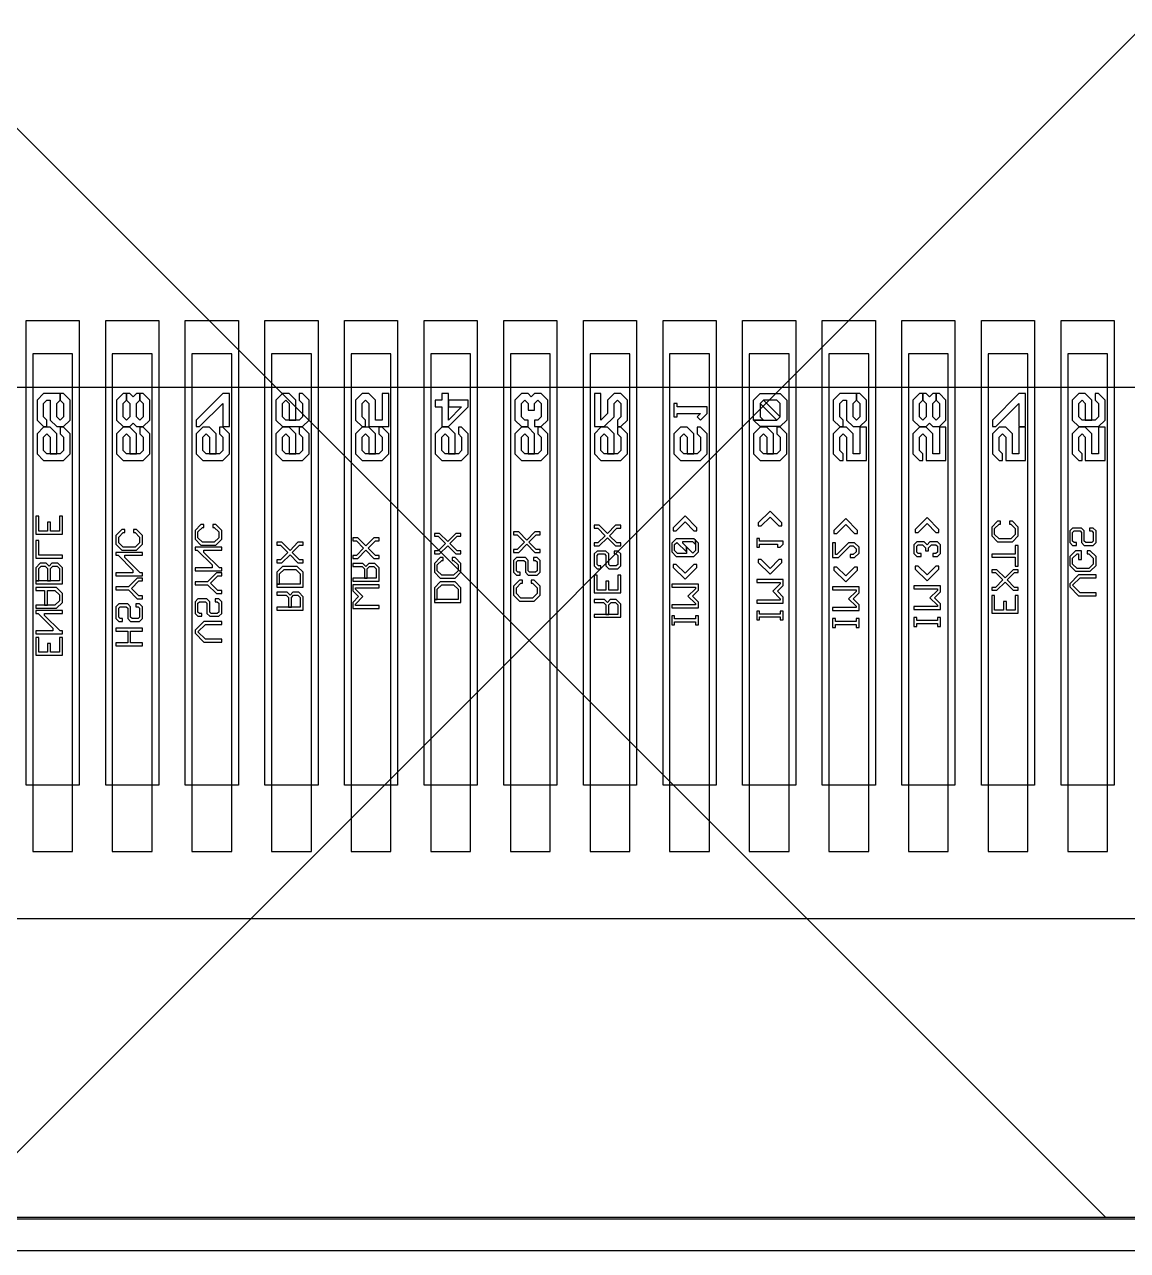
# Model space of a CAD drawing. Header units: millimetres. Extents: x 1040 to 3675, y 249 to 975.
# Drawn here: x 3307.094 to 3308.756, y 855.155 to 857.002 of the extents above; entities that cross this region are included whole.
import ezdxf

# ---------------------------------------------------------------- set-up
doc = ezdxf.new("R2010")
doc.units = ezdxf.units.MM
for name, color, linetype in [('BL', 6, 'Continuous'), ('FPC', 33, 'Continuous'), ('LCD', 5, 'Continuous')]:
    doc.layers.add(name, color=color, linetype=linetype)

# ---------------------------------------------------------------- blocks, each defined once
blk = doc.blocks.new('de')
at = {"layer": 'LCD', "color": 1}
blk.add_lwpolyline([(53.0447, 128.0883), (38.7164, 128.0883, 0.197623), (29.1945, 118.2785), (29.1945, 104.9381, 0.164832), (36.687, 96.1683), (55.0742, 96.1683, 0.164367), (62.5545, 104.908), (62.5545, 118.3087, 0.197153)], format="xyb", close=True, dxfattribs=at)
at = {"layer": 'LCD'}
for points in [[(45.8854, 96.3693), (45.8854, 97.0693), (45.9654, 97.0693), (45.9654, 96.3693), (45.8854, 96.3693)], [(46.0054, 96.3693), (46.0054, 97.0693), (46.0854, 97.0693), (46.0854, 96.3693), (46.0054, 96.3693)], [(46.1254, 96.3693), (46.1254, 97.0693), (46.2054, 97.0693), (46.2054, 96.3693), (46.1254, 96.3693)], [(46.2454, 96.3693), (46.2454, 97.0693), (46.3254, 97.0693), (46.3254, 96.3693), (46.2454, 96.3693)], [(46.3654, 96.3693), (46.3654, 97.0693), (46.4454, 97.0693), (46.4454, 96.3693), (46.3654, 96.3693)], [(46.4854, 96.3693), (46.4854, 97.0693), (46.5654, 97.0693), (46.5654, 96.3693), (46.4854, 96.3693)], [(46.6054, 96.3693), (46.6054, 97.0693), (46.6854, 97.0693), (46.6854, 96.3693), (46.6054, 96.3693)], [(46.7254, 96.3693), (46.7254, 97.0693), (46.8054, 97.0693), (46.8054, 96.3693), (46.7254, 96.3693)], [(46.8454, 96.3693), (46.8454, 97.0693), (46.9254, 97.0693), (46.9254, 96.3693), (46.8454, 96.3693)], [(46.9654, 96.3693), (46.9654, 97.0693), (47.0454, 97.0693), (47.0454, 96.3693), (46.9654, 96.3693)], [(47.0854, 96.3693), (47.0854, 97.0693), (47.1654, 97.0693), (47.1654, 96.3693), (47.0854, 96.3693)], [(47.2054, 96.3693), (47.2054, 97.0693), (47.2854, 97.0693), (47.2854, 96.3693), (47.2054, 96.3693)], [(47.3254, 96.3693), (47.3254, 97.0693), (47.4054, 97.0693), (47.4054, 96.3693), (47.3254, 96.3693)], [(47.4454, 96.3693), (47.4454, 97.0693), (47.5254, 97.0693), (47.5254, 96.3693), (47.4454, 96.3693)], [(45.9119, 96.9096), (45.9169, 96.9096), (45.9169, 96.9196), (45.9119, 96.9246), (45.9119, 96.9446), (45.9169, 96.9496), (45.9219, 96.9496), (45.9219, 96.9196), (45.9319, 96.9096), (45.9419, 96.9096), (45.9519, 96.9196), (45.9519, 96.9496), (45.9419, 96.9596), (45.9369, 96.9596), (45.9369, 96.9496), (45.9419, 96.9446), (45.9419, 96.9246), (45.9369, 96.9196), (45.9319, 96.9246), (45.9319, 96.9446), (45.9369, 96.9496), (45.9369, 96.9596), (45.9119, 96.9596), (45.9019, 96.9496), (45.9019, 96.9196), (45.9119, 96.9096)], [(46.0319, 96.9096), (46.0419, 96.9096), (46.0469, 96.9146), (46.0519, 96.9096), (46.0619, 96.9096), (46.0719, 96.9196), (46.0719, 96.9496), (46.0619, 96.9596), (46.0569, 96.9596), (46.0569, 96.9496), (46.0619, 96.9446), (46.0619, 96.9246), (46.0569, 96.9196), (46.0519, 96.9246), (46.0519, 96.9446), (46.0569, 96.9496), (46.0569, 96.9596), (46.0519, 96.9596), (46.0469, 96.9546), (46.0419, 96.9596), (46.0369, 96.9596), (46.0369, 96.9496), (46.0419, 96.9446), (46.0419, 96.9246), (46.0369, 96.9196), (46.0319, 96.9246), (46.0319, 96.9446), (46.0369, 96.9496), (46.0369, 96.9596), (46.0319, 96.9596), (46.0219, 96.9496), (46.0219, 96.9196), (46.0319, 96.9096)], [(46.1419, 96.9096), (46.1469, 96.9096), (46.1819, 96.9446), (46.1819, 96.9096), (46.1919, 96.9096), (46.1919, 96.9596), (46.1819, 96.9596), (46.1419, 96.9196), (46.1419, 96.9096)], [(46.2719, 96.9096), (46.3019, 96.9096), (46.3119, 96.9196), (46.3119, 96.9496), (46.3019, 96.9596), (46.2969, 96.9596), (46.2969, 96.9496), (46.3019, 96.9446), (46.3019, 96.9246), (46.2969, 96.9196), (46.2769, 96.9196), (46.2719, 96.9246), (46.2719, 96.9446), (46.2769, 96.9496), (46.2819, 96.9446), (46.2819, 96.9196), (46.2919, 96.9196), (46.2919, 96.9496), (46.2819, 96.9596), (46.2719, 96.9596), (46.2619, 96.9496), (46.2619, 96.9196), (46.2719, 96.9096)], [(46.3919, 96.9096), (46.3969, 96.9096), (46.3969, 96.9196), (46.3919, 96.9246), (46.3919, 96.9446), (46.3969, 96.9496), (46.4019, 96.9446), (46.4019, 96.9096), (46.4319, 96.9096), (46.4319, 96.9596), (46.4219, 96.9596), (46.4219, 96.9196), (46.4119, 96.9196), (46.4119, 96.9496), (46.4019, 96.9596), (46.3919, 96.9596), (46.3819, 96.9496), (46.3819, 96.9196), (46.3919, 96.9096)], [(46.5119, 96.9096), (46.5219, 96.9096), (46.5519, 96.9396), (46.5519, 96.9496), (46.5219, 96.9496), (46.5219, 96.9396), (46.5419, 96.9396), (46.5219, 96.9196), (46.5219, 96.9596), (46.5119, 96.9596), (46.5119, 96.9496), (46.5019, 96.9496), (46.5019, 96.9396), (46.5119, 96.9396), (46.5119, 96.9096)], [(46.6319, 96.9096), (46.6419, 96.9096), (46.6419, 96.9196), (46.6369, 96.9196), (46.6319, 96.9246), (46.6319, 96.9446), (46.6369, 96.9496), (46.6419, 96.9446), (46.6419, 96.9346), (46.6519, 96.9346), (46.6519, 96.9446), (46.6569, 96.9496), (46.6619, 96.9446), (46.6619, 96.9246), (46.6569, 96.9196), (46.6519, 96.9196), (46.6519, 96.9096), (46.6619, 96.9096), (46.6719, 96.9196), (46.6719, 96.9496), (46.6619, 96.9596), (46.6519, 96.9596), (46.6469, 96.9546), (46.6419, 96.9596), (46.6319, 96.9596), (46.6219, 96.9496), (46.6219, 96.9196), (46.6319, 96.9096)], [(46.7419, 96.9096), (46.7569, 96.9096), (46.7719, 96.9246), (46.7719, 96.9446), (46.7769, 96.9496), (46.7819, 96.9446), (46.7819, 96.9246), (46.7769, 96.9196), (46.7769, 96.9096), (46.7819, 96.9096), (46.7919, 96.9196), (46.7919, 96.9496), (46.7819, 96.9596), (46.7719, 96.9596), (46.7619, 96.9496), (46.7619, 96.9296), (46.7519, 96.9196), (46.7519, 96.9596), (46.7419, 96.9596), (46.7419, 96.9096)], [(46.9019, 96.9196), (46.9119, 96.9296), (46.9119, 96.9396), (46.8669, 96.9396), (46.8669, 96.9446), (46.8619, 96.9446), (46.8619, 96.9246), (46.8669, 96.9246), (46.8669, 96.9296), (46.9019, 96.9296), (46.8969, 96.9246), (46.9019, 96.9196)], [(46.9819, 96.9196), (46.9819, 96.9496), (46.9919, 96.9596), (47.0219, 96.9596), (47.0319, 96.9496), (47.0319, 96.9196), (47.0219, 96.9096), (46.9919, 96.9096), (46.9819, 96.9196), (47.0169, 96.9196), (47.0219, 96.9246), (47.0219, 96.9446), (47.0169, 96.9496), (46.9969, 96.9496), (46.9919, 96.9446), (46.9919, 96.9246), (46.9969, 96.9196), (46.9819, 96.9196)], [(47.0169, 96.9196), (47.0219, 96.9246), (46.9969, 96.9496), (46.9919, 96.9446), (47.0169, 96.9196)], [(47.1119, 96.9096), (47.1169, 96.9096), (47.1169, 96.9196), (47.1119, 96.9246), (47.1119, 96.9446), (47.1169, 96.9496), (47.1219, 96.9496), (47.1219, 96.9196), (47.1319, 96.9096), (47.1419, 96.9096), (47.1519, 96.9196), (47.1519, 96.9496), (47.1419, 96.9596), (47.1369, 96.9596), (47.1369, 96.9496), (47.1419, 96.9446), (47.1419, 96.9246), (47.1369, 96.9196), (47.1319, 96.9246), (47.1319, 96.9446), (47.1369, 96.9496), (47.1369, 96.9596), (47.1119, 96.9596), (47.1019, 96.9496), (47.1019, 96.9196), (47.1119, 96.9096)], [(47.2319, 96.9096), (47.2419, 96.9096), (47.2469, 96.9146), (47.2519, 96.9096), (47.2619, 96.9096), (47.2719, 96.9196), (47.2719, 96.9496), (47.2619, 96.9596), (47.2569, 96.9596), (47.2569, 96.9496), (47.2619, 96.9446), (47.2619, 96.9246), (47.2569, 96.9196), (47.2519, 96.9246), (47.2519, 96.9446), (47.2569, 96.9496), (47.2569, 96.9596), (47.2519, 96.9596), (47.2469, 96.9546), (47.2419, 96.9596), (47.2369, 96.9596), (47.2369, 96.9496), (47.2419, 96.9446), (47.2419, 96.9246), (47.2369, 96.9196), (47.2319, 96.9246), (47.2319, 96.9446), (47.2369, 96.9496), (47.2369, 96.9596), (47.2319, 96.9596), (47.2219, 96.9496), (47.2219, 96.9196), (47.2319, 96.9096)], [(47.3419, 96.9096), (47.3469, 96.9096), (47.3819, 96.9446), (47.3819, 96.9096), (47.3919, 96.9096), (47.3919, 96.9596), (47.3819, 96.9596), (47.3419, 96.9196), (47.3419, 96.9096)], [(47.4719, 96.9096), (47.5019, 96.9096), (47.5119, 96.9196), (47.5119, 96.9496), (47.5019, 96.9596), (47.4969, 96.9596), (47.4969, 96.9496), (47.5019, 96.9446), (47.5019, 96.9246), (47.4969, 96.9196), (47.4769, 96.9196), (47.4719, 96.9246), (47.4719, 96.9446), (47.4769, 96.9496), (47.4819, 96.9446), (47.4819, 96.9196), (47.4919, 96.9196), (47.4919, 96.9496), (47.4819, 96.9596), (47.4719, 96.9596), (47.4619, 96.9496), (47.4619, 96.9196), (47.4719, 96.9096)], [(45.9119, 96.8586), (45.9419, 96.8586), (45.9519, 96.8686), (45.9519, 96.8986), (45.9419, 96.9086), (45.9369, 96.9086), (45.9369, 96.8986), (45.9419, 96.8936), (45.9419, 96.8736), (45.9369, 96.8686), (45.9169, 96.8686), (45.9119, 96.8736), (45.9119, 96.8936), (45.9169, 96.8986), (45.9219, 96.8936), (45.9219, 96.8686), (45.9319, 96.8686), (45.9319, 96.8986), (45.9219, 96.9086), (45.9119, 96.9086), (45.9019, 96.8986), (45.9019, 96.8686), (45.9119, 96.8586)], [(46.0319, 96.8586), (46.0619, 96.8586), (46.0719, 96.8686), (46.0719, 96.8986), (46.0619, 96.9086), (46.0569, 96.9086), (46.0569, 96.8986), (46.0619, 96.8936), (46.0619, 96.8736), (46.0569, 96.8686), (46.0369, 96.8686), (46.0319, 96.8736), (46.0319, 96.8936), (46.0369, 96.8986), (46.0419, 96.8936), (46.0419, 96.8686), (46.0519, 96.8686), (46.0519, 96.8986), (46.0419, 96.9086), (46.0319, 96.9086), (46.0219, 96.8986), (46.0219, 96.8686), (46.0319, 96.8586)], [(46.1519, 96.8586), (46.1819, 96.8586), (46.1919, 96.8686), (46.1919, 96.8986), (46.1819, 96.9086), (46.1769, 96.9086), (46.1769, 96.8986), (46.1819, 96.8936), (46.1819, 96.8736), (46.1769, 96.8686), (46.1569, 96.8686), (46.1519, 96.8736), (46.1519, 96.8936), (46.1569, 96.8986), (46.1619, 96.8936), (46.1619, 96.8686), (46.1719, 96.8686), (46.1719, 96.8986), (46.1619, 96.9086), (46.1519, 96.9086), (46.1419, 96.8986), (46.1419, 96.8686), (46.1519, 96.8586)], [(46.2719, 96.8586), (46.3019, 96.8586), (46.3119, 96.8686), (46.3119, 96.8986), (46.3019, 96.9086), (46.2969, 96.9086), (46.2969, 96.8986), (46.3019, 96.8936), (46.3019, 96.8736), (46.2969, 96.8686), (46.2769, 96.8686), (46.2719, 96.8736), (46.2719, 96.8936), (46.2769, 96.8986), (46.2819, 96.8936), (46.2819, 96.8686), (46.2919, 96.8686), (46.2919, 96.8986), (46.2819, 96.9086), (46.2719, 96.9086), (46.2619, 96.8986), (46.2619, 96.8686), (46.2719, 96.8586)], [(46.3919, 96.8586), (46.4219, 96.8586), (46.4319, 96.8686), (46.4319, 96.8986), (46.4219, 96.9086), (46.4169, 96.9086), (46.4169, 96.8986), (46.4219, 96.8936), (46.4219, 96.8736), (46.4169, 96.8686), (46.3969, 96.8686), (46.3919, 96.8736), (46.3919, 96.8936), (46.3969, 96.8986), (46.4019, 96.8936), (46.4019, 96.8686), (46.4119, 96.8686), (46.4119, 96.8986), (46.4019, 96.9086), (46.3919, 96.9086), (46.3819, 96.8986), (46.3819, 96.8686), (46.3919, 96.8586)], [(46.5119, 96.8586), (46.5419, 96.8586), (46.5519, 96.8686), (46.5519, 96.8986), (46.5419, 96.9086), (46.5369, 96.9086), (46.5369, 96.8986), (46.5419, 96.8936), (46.5419, 96.8736), (46.5369, 96.8686), (46.5169, 96.8686), (46.5119, 96.8736), (46.5119, 96.8936), (46.5169, 96.8986), (46.5219, 96.8936), (46.5219, 96.8686), (46.5319, 96.8686), (46.5319, 96.8986), (46.5219, 96.9086), (46.5119, 96.9086), (46.5019, 96.8986), (46.5019, 96.8686), (46.5119, 96.8586)], [(46.6319, 96.8586), (46.6619, 96.8586), (46.6719, 96.8686), (46.6719, 96.8986), (46.6619, 96.9086), (46.6569, 96.9086), (46.6569, 96.8986), (46.6619, 96.8936), (46.6619, 96.8736), (46.6569, 96.8686), (46.6369, 96.8686), (46.6319, 96.8736), (46.6319, 96.8936), (46.6369, 96.8986), (46.6419, 96.8936), (46.6419, 96.8686), (46.6519, 96.8686), (46.6519, 96.8986), (46.6419, 96.9086), (46.6319, 96.9086), (46.6219, 96.8986), (46.6219, 96.8686), (46.6319, 96.8586)], [(46.7519, 96.8586), (46.7819, 96.8586), (46.7919, 96.8686), (46.7919, 96.8986), (46.7819, 96.9086), (46.7769, 96.9086), (46.7769, 96.8986), (46.7819, 96.8936), (46.7819, 96.8736), (46.7769, 96.8686), (46.7569, 96.8686), (46.7519, 96.8736), (46.7519, 96.8936), (46.7569, 96.8986), (46.7619, 96.8936), (46.7619, 96.8686), (46.7719, 96.8686), (46.7719, 96.8986), (46.7619, 96.9086), (46.7519, 96.9086), (46.7419, 96.8986), (46.7419, 96.8686), (46.7519, 96.8586)], [(46.8719, 96.8586), (46.9019, 96.8586), (46.9119, 96.8686), (46.9119, 96.8986), (46.9019, 96.9086), (46.8969, 96.9086), (46.8969, 96.8986), (46.9019, 96.8936), (46.9019, 96.8736), (46.8969, 96.8686), (46.8769, 96.8686), (46.8719, 96.8736), (46.8719, 96.8936), (46.8769, 96.8986), (46.8819, 96.8936), (46.8819, 96.8686), (46.8919, 96.8686), (46.8919, 96.8986), (46.8819, 96.9086), (46.8719, 96.9086), (46.8619, 96.8986), (46.8619, 96.8686), (46.8719, 96.8586)], [(46.9919, 96.8586), (47.0219, 96.8586), (47.0319, 96.8686), (47.0319, 96.8986), (47.0219, 96.9086), (47.0169, 96.9086), (47.0169, 96.8986), (47.0219, 96.8936), (47.0219, 96.8736), (47.0169, 96.8686), (46.9969, 96.8686), (46.9919, 96.8736), (46.9919, 96.8936), (46.9969, 96.8986), (47.0019, 96.8936), (47.0019, 96.8686), (47.0119, 96.8686), (47.0119, 96.8986), (47.0019, 96.9086), (46.9919, 96.9086), (46.9819, 96.8986), (46.9819, 96.8686), (46.9919, 96.8586)], [(47.1119, 96.8586), (47.1169, 96.8586), (47.1169, 96.8686), (47.1119, 96.8736), (47.1119, 96.8936), (47.1169, 96.8986), (47.1219, 96.8936), (47.1219, 96.8586), (47.1519, 96.8586), (47.1519, 96.9086), (47.1419, 96.9086), (47.1419, 96.8686), (47.1319, 96.8686), (47.1319, 96.8986), (47.1219, 96.9086), (47.1119, 96.9086), (47.1019, 96.8986), (47.1019, 96.8686), (47.1119, 96.8586)], [(47.2319, 96.8586), (47.2369, 96.8586), (47.2369, 96.8686), (47.2319, 96.8736), (47.2319, 96.8936), (47.2369, 96.8986), (47.2419, 96.8936), (47.2419, 96.8586), (47.2719, 96.8586), (47.2719, 96.9086), (47.2619, 96.9086), (47.2619, 96.8686), (47.2519, 96.8686), (47.2519, 96.8986), (47.2419, 96.9086), (47.2319, 96.9086), (47.2219, 96.8986), (47.2219, 96.8686), (47.2319, 96.8586)], [(47.3519, 96.8586), (47.3569, 96.8586), (47.3569, 96.8686), (47.3519, 96.8736), (47.3519, 96.8936), (47.3569, 96.8986), (47.3619, 96.8936), (47.3619, 96.8586), (47.3919, 96.8586), (47.3919, 96.9086), (47.3819, 96.9086), (47.3819, 96.8686), (47.3719, 96.8686), (47.3719, 96.8986), (47.3619, 96.9086), (47.3519, 96.9086), (47.3419, 96.8986), (47.3419, 96.8686), (47.3519, 96.8586)], [(47.4719, 96.8586), (47.4769, 96.8586), (47.4769, 96.8686), (47.4719, 96.8736), (47.4719, 96.8936), (47.4769, 96.8986), (47.4819, 96.8936), (47.4819, 96.8586), (47.5119, 96.8586), (47.5119, 96.9086), (47.5019, 96.9086), (47.5019, 96.8686), (47.4919, 96.8686), (47.4919, 96.8986), (47.4819, 96.9086), (47.4719, 96.9086), (47.4619, 96.8986), (47.4619, 96.8686), (47.4719, 96.8586)], [(46.9887, 96.7601), (46.9932, 96.7601), (47.0067, 96.7733), (47.0199, 96.7601), (47.0244, 96.7601), (47.0244, 96.7646), (47.0067, 96.7823), (46.9887, 96.7646), (46.9887, 96.7601)], [(45.9002, 96.7478), (45.9402, 96.7478), (45.9402, 96.7746), (45.9357, 96.7746), (45.9357, 96.7523), (45.9222, 96.7523), (45.9222, 96.7658), (45.9179, 96.7658), (45.9179, 96.7523), (45.9044, 96.7523), (45.9044, 96.7746), (45.9002, 96.7746), (45.9002, 96.7478)], [(46.1402, 96.7401), (46.1489, 96.7311), (46.1712, 96.7311), (46.1802, 96.7401), (46.1802, 96.7533), (46.1712, 96.7623), (46.1667, 96.7623), (46.1667, 96.7578), (46.1689, 96.7578), (46.1757, 96.7511), (46.1757, 96.7423), (46.1689, 96.7356), (46.1512, 96.7356), (46.1444, 96.7423), (46.1444, 96.7511), (46.1512, 96.7578), (46.1534, 96.7578), (46.1534, 96.7623), (46.1489, 96.7623), (46.1402, 96.7533), (46.1402, 96.7401)], [(46.7417, 96.7298), (46.7494, 96.7298), (46.7617, 96.7421), (46.7737, 96.7298), (46.7817, 96.7298), (46.7817, 96.7343), (46.7759, 96.7343), (46.7649, 96.7453), (46.7759, 96.7566), (46.7817, 96.7566), (46.7817, 96.7611), (46.7737, 96.7611), (46.7617, 96.7488), (46.7494, 96.7611), (46.7417, 96.7611), (46.7417, 96.7566), (46.7472, 96.7566), (46.7582, 96.7453), (46.7472, 96.7343), (46.7417, 96.7343), (46.7417, 96.7298)], [(46.8607, 96.7528), (46.8652, 96.7528), (46.8787, 96.7661), (46.8919, 96.7528), (46.8964, 96.7528), (46.8964, 96.7573), (46.8787, 96.7751), (46.8607, 96.7573), (46.8607, 96.7528)], [(47.1029, 96.7488), (47.1074, 96.7488), (47.1209, 96.7621), (47.1342, 96.7488), (47.1387, 96.7488), (47.1387, 96.7533), (47.1209, 96.7711), (47.1029, 96.7533), (47.1029, 96.7488)], [(47.2254, 96.7503), (47.2299, 96.7503), (47.2434, 96.7636), (47.2567, 96.7503), (47.2612, 96.7503), (47.2612, 96.7548), (47.2434, 96.7726), (47.2254, 96.7548), (47.2254, 96.7503)], [(47.3409, 96.7451), (47.3497, 96.7361), (47.3719, 96.7361), (47.3809, 96.7451), (47.3809, 96.7583), (47.3719, 96.7673), (47.3674, 96.7673), (47.3674, 96.7628), (47.3697, 96.7628), (47.3764, 96.7561), (47.3764, 96.7473), (47.3697, 96.7406), (47.3519, 96.7406), (47.3452, 96.7473), (47.3452, 96.7561), (47.3519, 96.7628), (47.3542, 96.7628), (47.3542, 96.7673), (47.3497, 96.7673), (47.3409, 96.7583), (47.3409, 96.7451)], [(46.0209, 96.7323), (46.0297, 96.7233), (46.0519, 96.7233), (46.0609, 96.7323), (46.0609, 96.7456), (46.0519, 96.7546), (46.0474, 96.7546), (46.0474, 96.7501), (46.0497, 96.7501), (46.0564, 96.7433), (46.0564, 96.7346), (46.0497, 96.7278), (46.0319, 96.7278), (46.0252, 96.7346), (46.0252, 96.7433), (46.0319, 96.7501), (46.0342, 96.7501), (46.0342, 96.7546), (46.0297, 96.7546), (46.0209, 96.7456), (46.0209, 96.7323)], [(46.3777, 96.7111), (46.3854, 96.7111), (46.3977, 96.7233), (46.4097, 96.7111), (46.4177, 96.7111), (46.4177, 96.7156), (46.4119, 96.7156), (46.4009, 96.7266), (46.4119, 96.7378), (46.4177, 96.7378), (46.4177, 96.7421), (46.4097, 96.7421), (46.3977, 96.7298), (46.3854, 96.7421), (46.3777, 96.7421), (46.3777, 96.7378), (46.3832, 96.7378), (46.3942, 96.7266), (46.3832, 96.7156), (46.3777, 96.7156), (46.3777, 96.7111)], [(46.5009, 96.7178), (46.5087, 96.7178), (46.5209, 96.7301), (46.5329, 96.7178), (46.5409, 96.7178), (46.5409, 96.7223), (46.5352, 96.7223), (46.5242, 96.7333), (46.5352, 96.7446), (46.5409, 96.7446), (46.5409, 96.7488), (46.5329, 96.7488), (46.5209, 96.7366), (46.5087, 96.7488), (46.5009, 96.7488), (46.5009, 96.7446), (46.5064, 96.7446), (46.5174, 96.7333), (46.5064, 96.7223), (46.5009, 96.7223), (46.5009, 96.7178)], [(46.6202, 96.7201), (46.6279, 96.7201), (46.6402, 96.7323), (46.6522, 96.7201), (46.6602, 96.7201), (46.6602, 96.7246), (46.6544, 96.7246), (46.6434, 96.7356), (46.6544, 96.7468), (46.6602, 96.7468), (46.6602, 96.7511), (46.6522, 96.7511), (46.6402, 96.7388), (46.6279, 96.7511), (46.6202, 96.7511), (46.6202, 96.7468), (46.6257, 96.7468), (46.6367, 96.7356), (46.6257, 96.7246), (46.6202, 96.7246), (46.6202, 96.7201)], [(46.8587, 96.7208), (46.8652, 96.7141), (46.8919, 96.7141), (46.8987, 96.7208), (46.8987, 96.7341), (46.8942, 96.7386), (46.8942, 96.7231), (46.8902, 96.7191), (46.8807, 96.7286), (46.8807, 96.7186), (46.8674, 96.7186), (46.8629, 96.7231), (46.8629, 96.7318), (46.8664, 96.7351), (46.8807, 96.7208), (46.8807, 96.7286), (46.8752, 96.7341), (46.8752, 96.7363), (46.8897, 96.7363), (46.8942, 96.7318), (46.8942, 96.7386), (46.8919, 96.7408), (46.8652, 96.7408), (46.8587, 96.7341), (46.8587, 96.7208)], [(46.9867, 96.7281), (46.9909, 96.7281), (46.9909, 96.7323), (47.0177, 96.7323), (47.0177, 96.7281), (47.0222, 96.7281), (47.0267, 96.7323), (47.0267, 96.7368), (46.9909, 96.7368), (46.9909, 96.7413), (46.9867, 96.7413), (46.9867, 96.7281)], [(47.4627, 96.7303), (47.4684, 96.7303), (47.4684, 96.7348), (47.4649, 96.7348), (47.4627, 96.7368), (47.4627, 96.7503), (47.4649, 96.7526), (47.4739, 96.7526), (47.4762, 96.7503), (47.4762, 96.7348), (47.4804, 96.7303), (47.4939, 96.7303), (47.4984, 96.7348), (47.4984, 96.7526), (47.4939, 96.7568), (47.4884, 96.7568), (47.4884, 96.7526), (47.4917, 96.7526), (47.4939, 96.7503), (47.4939, 96.7368), (47.4917, 96.7348), (47.4827, 96.7348), (47.4804, 96.7368), (47.4804, 96.7526), (47.4762, 96.7568), (47.4627, 96.7568), (47.4584, 96.7526), (47.4584, 96.7348), (47.4627, 96.7303)], [(45.9002, 96.7113), (45.9402, 96.7113), (45.9402, 96.7158), (45.9044, 96.7158), (45.9044, 96.7381), (45.9002, 96.7381), (45.9002, 96.7113)], [(46.1402, 96.6923), (46.1802, 96.6923), (46.1802, 96.6968), (46.1767, 96.6968), (46.1534, 96.7201), (46.1534, 96.7236), (46.1802, 96.7236), (46.1802, 96.7278), (46.1402, 96.7278), (46.1402, 96.7236), (46.1434, 96.7236), (46.1657, 96.7013), (46.1657, 96.6968), (46.1402, 96.6968), (46.1402, 96.6923)], [(46.2632, 96.7043), (46.2709, 96.7043), (46.2832, 96.7166), (46.2952, 96.7043), (46.3032, 96.7043), (46.3032, 96.7088), (46.2974, 96.7088), (46.2864, 96.7198), (46.2974, 96.7311), (46.3032, 96.7311), (46.3032, 96.7353), (46.2952, 96.7353), (46.2832, 96.7231), (46.2709, 96.7353), (46.2632, 96.7353), (46.2632, 96.7311), (46.2687, 96.7311), (46.2797, 96.7198), (46.2687, 96.7088), (46.2632, 96.7088), (46.2632, 96.7043)], [(46.7459, 96.6956), (46.7517, 96.6956), (46.7517, 96.7001), (46.7482, 96.7001), (46.7459, 96.7021), (46.7459, 96.7156), (46.7482, 96.7178), (46.7572, 96.7178), (46.7594, 96.7156), (46.7594, 96.7001), (46.7637, 96.6956), (46.7772, 96.6956), (46.7817, 96.7001), (46.7817, 96.7178), (46.7772, 96.7221), (46.7717, 96.7221), (46.7717, 96.7178), (46.7749, 96.7178), (46.7772, 96.7156), (46.7772, 96.7021), (46.7749, 96.7001), (46.7659, 96.7001), (46.7637, 96.7021), (46.7637, 96.7178), (46.7594, 96.7221), (46.7459, 96.7221), (46.7417, 96.7178), (46.7417, 96.7001), (46.7459, 96.6956)], [(47.1009, 96.7123), (47.1097, 96.7123), (47.1274, 96.7301), (47.1319, 96.7301), (47.1364, 96.7256), (47.1364, 96.7211), (47.1319, 96.7168), (47.1274, 96.7168), (47.1274, 96.7123), (47.1342, 96.7123), (47.1409, 96.7191), (47.1409, 96.7278), (47.1342, 96.7346), (47.1252, 96.7346), (47.1074, 96.7168), (47.1052, 96.7168), (47.1052, 96.7346), (47.1009, 96.7346), (47.1009, 96.7123)], [(47.2277, 96.7138), (47.2344, 96.7138), (47.2344, 96.7183), (47.2299, 96.7183), (47.2277, 96.7206), (47.2277, 96.7293), (47.2299, 96.7316), (47.2367, 96.7316), (47.2412, 96.7271), (47.2412, 96.7226), (47.2454, 96.7226), (47.2454, 96.7271), (47.2499, 96.7316), (47.2567, 96.7316), (47.2589, 96.7293), (47.2589, 96.7206), (47.2567, 96.7183), (47.2522, 96.7183), (47.2522, 96.7138), (47.2589, 96.7138), (47.2634, 96.7183), (47.2634, 96.7316), (47.2589, 96.7361), (47.2477, 96.7361), (47.2434, 96.7316), (47.2389, 96.7361), (47.2277, 96.7361), (47.2234, 96.7316), (47.2234, 96.7183), (47.2277, 96.7138)], [(47.3764, 96.6996), (47.3809, 96.6996), (47.3809, 96.7306), (47.3764, 96.7306), (47.3764, 96.7173), (47.3409, 96.7173), (47.3409, 96.7128), (47.3764, 96.7128), (47.3764, 96.6996)], [(47.4584, 96.7003), (47.4672, 96.6916), (47.4894, 96.6916), (47.4984, 96.7003), (47.4984, 96.7138), (47.4894, 96.7226), (47.4849, 96.7226), (47.4849, 96.7181), (47.4872, 96.7181), (47.4939, 96.7116), (47.4939, 96.7026), (47.4872, 96.6958), (47.4694, 96.6958), (47.4627, 96.7026), (47.4627, 96.7116), (47.4694, 96.7181), (47.4717, 96.7181), (47.4717, 96.7093), (47.4762, 96.7093), (47.4762, 96.7226), (47.4672, 96.7226), (47.4584, 96.7138), (47.4584, 96.7003)], [(45.9002, 96.6726), (45.9402, 96.6726), (45.9402, 96.6971), (45.9334, 96.7038), (45.9244, 96.7038), (45.9202, 96.6993), (45.9157, 96.7038), (45.9067, 96.7038), (45.9002, 96.6971), (45.9002, 96.6771), (45.9044, 96.6771), (45.9044, 96.6958), (45.9079, 96.6993), (45.9144, 96.6993), (45.9179, 96.6958), (45.9179, 96.6771), (45.9222, 96.6771), (45.9222, 96.6958), (45.9257, 96.6993), (45.9322, 96.6993), (45.9357, 96.6958), (45.9357, 96.6771), (45.9002, 96.6771), (45.9002, 96.6726)], [(46.0209, 96.6846), (46.0609, 96.6846), (46.0609, 96.6891), (46.0574, 96.6891), (46.0342, 96.7123), (46.0342, 96.7158), (46.0609, 96.7158), (46.0609, 96.7201), (46.0209, 96.7201), (46.0209, 96.7158), (46.0242, 96.7158), (46.0464, 96.6936), (46.0464, 96.6891), (46.0209, 96.6891), (46.0209, 96.6846)], [(46.5009, 96.6901), (46.5097, 96.6813), (46.5319, 96.6813), (46.5409, 96.6901), (46.5409, 96.7036), (46.5319, 96.7123), (46.5274, 96.7123), (46.5274, 96.7078), (46.5297, 96.7078), (46.5364, 96.7013), (46.5364, 96.6923), (46.5297, 96.6856), (46.5119, 96.6856), (46.5052, 96.6923), (46.5052, 96.7013), (46.5119, 96.7078), (46.5142, 96.7078), (46.5142, 96.7123), (46.5097, 96.7123), (46.5009, 96.7036), (46.5009, 96.6901)], [(46.6244, 96.6858), (46.6302, 96.6858), (46.6302, 96.6901), (46.6267, 96.6901), (46.6244, 96.6923), (46.6244, 96.7058), (46.6267, 96.7078), (46.6357, 96.7078), (46.6379, 96.7058), (46.6379, 96.6901), (46.6422, 96.6858), (46.6557, 96.6858), (46.6602, 96.6901), (46.6602, 96.7078), (46.6557, 96.7123), (46.6502, 96.7123), (46.6502, 96.7078), (46.6534, 96.7078), (46.6557, 96.7058), (46.6557, 96.6923), (46.6534, 96.6901), (46.6444, 96.6901), (46.6422, 96.6923), (46.6422, 96.7078), (46.6379, 96.7123), (46.6244, 96.7123), (46.6202, 96.7078), (46.6202, 96.6901), (46.6244, 96.6858)], [(46.9887, 96.7048), (47.0067, 96.6871), (47.0244, 96.7048), (47.0244, 96.7093), (47.0199, 96.7093), (47.0067, 96.6958), (46.9932, 96.7093), (46.9887, 96.7093), (46.9887, 96.7048)], [(46.1402, 96.6713), (46.1589, 96.6713), (46.1722, 96.6581), (46.1802, 96.6581), (46.1802, 96.6626), (46.1744, 96.6626), (46.1634, 96.6736), (46.1744, 96.6848), (46.1802, 96.6848), (46.1802, 96.6891), (46.1722, 96.6891), (46.1589, 96.6758), (46.1402, 96.6758), (46.1402, 96.6713)], [(46.2632, 96.6678), (46.3032, 96.6678), (46.3032, 96.6901), (46.2942, 96.6988), (46.2719, 96.6988), (46.2632, 96.6901), (46.2632, 96.6721), (46.2674, 96.6721), (46.2674, 96.6878), (46.2742, 96.6943), (46.2919, 96.6943), (46.2987, 96.6878), (46.2987, 96.6721), (46.2632, 96.6721), (46.2632, 96.6678)], [(46.3777, 96.6768), (46.4177, 96.6768), (46.4177, 96.6968), (46.4109, 96.7033), (46.4019, 96.7033), (46.3977, 96.6988), (46.3932, 96.7033), (46.3777, 96.7033), (46.3777, 96.6988), (46.3919, 96.6988), (46.3954, 96.6956), (46.3954, 96.6811), (46.3997, 96.6811), (46.3997, 96.6956), (46.4032, 96.6988), (46.4097, 96.6988), (46.4132, 96.6956), (46.4132, 96.6811), (46.3777, 96.6811), (46.3777, 96.6768)], [(46.7417, 96.6591), (46.7817, 96.6591), (46.7817, 96.6856), (46.7772, 96.6856), (46.7772, 96.6633), (46.7637, 96.6633), (46.7637, 96.6768), (46.7594, 96.6768), (46.7594, 96.6633), (46.7459, 96.6633), (46.7459, 96.6856), (46.7417, 96.6856), (46.7417, 96.6591)], [(46.8607, 96.6976), (46.8787, 96.6798), (46.8964, 96.6976), (46.8964, 96.7021), (46.8919, 96.7021), (46.8787, 96.6886), (46.8652, 96.7021), (46.8607, 96.7021), (46.8607, 96.6976)], [(47.1029, 96.6936), (47.1209, 96.6758), (47.1387, 96.6936), (47.1387, 96.6981), (47.1342, 96.6981), (47.1209, 96.6846), (47.1074, 96.6981), (47.1029, 96.6981), (47.1029, 96.6936)], [(47.2254, 96.6951), (47.2434, 96.6773), (47.2612, 96.6951), (47.2612, 96.6996), (47.2567, 96.6996), (47.2434, 96.6861), (47.2299, 96.6996), (47.2254, 96.6996), (47.2254, 96.6951)], [(47.3409, 96.6631), (47.3487, 96.6631), (47.3609, 96.6753), (47.3729, 96.6631), (47.3809, 96.6631), (47.3809, 96.6673), (47.3752, 96.6673), (47.3642, 96.6786), (47.3752, 96.6896), (47.3809, 96.6896), (47.3809, 96.6941), (47.3729, 96.6941), (47.3609, 96.6818), (47.3487, 96.6941), (47.3409, 96.6941), (47.3409, 96.6896), (47.3464, 96.6896), (47.3574, 96.6786), (47.3464, 96.6673), (47.3409, 96.6673), (47.3409, 96.6631)], [(47.4584, 96.6683), (47.4717, 96.6548), (47.4984, 96.6548), (47.4984, 96.6593), (47.4739, 96.6593), (47.4627, 96.6706), (47.4739, 96.6816), (47.4984, 96.6816), (47.4984, 96.6861), (47.4717, 96.6861), (47.4584, 96.6728), (47.4584, 96.6683)], [(45.9002, 96.6361), (45.9312, 96.6361), (45.9402, 96.6448), (45.9402, 96.6583), (45.9312, 96.6671), (45.9002, 96.6671), (45.9002, 96.6628), (45.9134, 96.6628), (45.9134, 96.6406), (45.9179, 96.6406), (45.9179, 96.6628), (45.9289, 96.6628), (45.9357, 96.6561), (45.9357, 96.6471), (45.9289, 96.6406), (45.9002, 96.6406), (45.9002, 96.6361)], [(46.0209, 96.6636), (46.0397, 96.6636), (46.0529, 96.6503), (46.0609, 96.6503), (46.0609, 96.6548), (46.0552, 96.6548), (46.0442, 96.6658), (46.0552, 96.6771), (46.0609, 96.6771), (46.0609, 96.6813), (46.0529, 96.6813), (46.0397, 96.6681), (46.0209, 96.6681), (46.0209, 96.6636)], [(46.3777, 96.6358), (46.4177, 96.6358), (46.4177, 96.6401), (46.3819, 96.6401), (46.3819, 96.6423), (46.3932, 96.6536), (46.3819, 96.6646), (46.3819, 96.6668), (46.4177, 96.6668), (46.4177, 96.6713), (46.3777, 96.6713), (46.3777, 96.6623), (46.3864, 96.6536), (46.3777, 96.6446), (46.3777, 96.6358)], [(46.5009, 96.6446), (46.5409, 96.6446), (46.5409, 96.6668), (46.5319, 96.6758), (46.5097, 96.6758), (46.5009, 96.6668), (46.5009, 96.6491), (46.5052, 96.6491), (46.5052, 96.6646), (46.5119, 96.6713), (46.5297, 96.6713), (46.5364, 96.6646), (46.5364, 96.6491), (46.5009, 96.6491), (46.5009, 96.6446)], [(46.6202, 96.6558), (46.6289, 96.6468), (46.6512, 96.6468), (46.6602, 96.6558), (46.6602, 96.6691), (46.6512, 96.6781), (46.6467, 96.6781), (46.6467, 96.6736), (46.6489, 96.6736), (46.6557, 96.6668), (46.6557, 96.6581), (46.6489, 96.6513), (46.6312, 96.6513), (46.6244, 96.6581), (46.6244, 96.6668), (46.6312, 96.6736), (46.6334, 96.6736), (46.6334, 96.6781), (46.6289, 96.6781), (46.6202, 96.6691), (46.6202, 96.6558)], [(46.8587, 96.6366), (46.8987, 96.6366), (46.8987, 96.6453), (46.8897, 96.6543), (46.8987, 96.6631), (46.8987, 96.6721), (46.8587, 96.6721), (46.8587, 96.6676), (46.8942, 96.6676), (46.8942, 96.6653), (46.8829, 96.6543), (46.8942, 96.6431), (46.8942, 96.6411), (46.8587, 96.6411), (46.8587, 96.6366)], [(46.9867, 96.6438), (47.0267, 96.6438), (47.0267, 96.6526), (47.0177, 96.6616), (47.0267, 96.6703), (47.0267, 96.6793), (46.9867, 96.6793), (46.9867, 96.6748), (47.0222, 96.6748), (47.0222, 96.6726), (47.0109, 96.6616), (47.0222, 96.6503), (47.0222, 96.6483), (46.9867, 96.6483), (46.9867, 96.6438)], [(47.1009, 96.6326), (47.1409, 96.6326), (47.1409, 96.6413), (47.1319, 96.6503), (47.1409, 96.6591), (47.1409, 96.6681), (47.1009, 96.6681), (47.1009, 96.6636), (47.1364, 96.6636), (47.1364, 96.6613), (47.1252, 96.6503), (47.1364, 96.6391), (47.1364, 96.6371), (47.1009, 96.6371), (47.1009, 96.6326)], [(47.2234, 96.6341), (47.2634, 96.6341), (47.2634, 96.6428), (47.2544, 96.6518), (47.2634, 96.6606), (47.2634, 96.6696), (47.2234, 96.6696), (47.2234, 96.6651), (47.2589, 96.6651), (47.2589, 96.6628), (47.2477, 96.6518), (47.2589, 96.6406), (47.2589, 96.6386), (47.2234, 96.6386), (47.2234, 96.6341)], [(46.1444, 96.6238), (46.1502, 96.6238), (46.1502, 96.6281), (46.1467, 96.6281), (46.1444, 96.6303), (46.1444, 96.6438), (46.1467, 96.6458), (46.1557, 96.6458), (46.1579, 96.6438), (46.1579, 96.6281), (46.1622, 96.6238), (46.1757, 96.6238), (46.1802, 96.6281), (46.1802, 96.6458), (46.1757, 96.6503), (46.1702, 96.6503), (46.1702, 96.6458), (46.1734, 96.6458), (46.1757, 96.6438), (46.1757, 96.6303), (46.1734, 96.6281), (46.1644, 96.6281), (46.1622, 96.6303), (46.1622, 96.6458), (46.1579, 96.6503), (46.1444, 96.6503), (46.1402, 96.6458), (46.1402, 96.6281), (46.1444, 96.6238)], [(46.2632, 96.6333), (46.3032, 96.6333), (46.3032, 96.6533), (46.2964, 96.6601), (46.2874, 96.6601), (46.2832, 96.6556), (46.2787, 96.6601), (46.2632, 96.6601), (46.2632, 96.6556), (46.2774, 96.6556), (46.2809, 96.6523), (46.2809, 96.6378), (46.2852, 96.6378), (46.2852, 96.6523), (46.2887, 96.6556), (46.2952, 96.6556), (46.2987, 96.6523), (46.2987, 96.6378), (46.2632, 96.6378), (46.2632, 96.6333)], [(46.7417, 96.6223), (46.7817, 96.6223), (46.7817, 96.6423), (46.7749, 96.6491), (46.7659, 96.6491), (46.7617, 96.6446), (46.7572, 96.6491), (46.7417, 96.6491), (46.7417, 96.6446), (46.7559, 96.6446), (46.7594, 96.6413), (46.7594, 96.6268), (46.7637, 96.6268), (46.7637, 96.6413), (46.7672, 96.6446), (46.7737, 96.6446), (46.7772, 96.6413), (46.7772, 96.6268), (46.7417, 96.6268), (46.7417, 96.6223)], [(47.3409, 96.6286), (47.3809, 96.6286), (47.3809, 96.6553), (47.3764, 96.6553), (47.3764, 96.6331), (47.3629, 96.6331), (47.3629, 96.6463), (47.3587, 96.6463), (47.3587, 96.6331), (47.3452, 96.6331), (47.3452, 96.6553), (47.3409, 96.6553), (47.3409, 96.6286)], [(45.9002, 96.5973), (45.9402, 96.5973), (45.9402, 96.6018), (45.9367, 96.6018), (45.9134, 96.6251), (45.9134, 96.6283), (45.9402, 96.6283), (45.9402, 96.6328), (45.9002, 96.6328), (45.9002, 96.6283), (45.9034, 96.6283), (45.9257, 96.6061), (45.9257, 96.6018), (45.9002, 96.6018), (45.9002, 96.5973)], [(46.0252, 96.6161), (46.0309, 96.6161), (46.0309, 96.6203), (46.0274, 96.6203), (46.0252, 96.6226), (46.0252, 96.6361), (46.0274, 96.6381), (46.0364, 96.6381), (46.0387, 96.6361), (46.0387, 96.6203), (46.0429, 96.6161), (46.0564, 96.6161), (46.0609, 96.6203), (46.0609, 96.6381), (46.0564, 96.6426), (46.0509, 96.6426), (46.0509, 96.6381), (46.0542, 96.6381), (46.0564, 96.6361), (46.0564, 96.6226), (46.0542, 96.6203), (46.0452, 96.6203), (46.0429, 96.6226), (46.0429, 96.6381), (46.0387, 96.6426), (46.0252, 96.6426), (46.0209, 96.6381), (46.0209, 96.6203), (46.0252, 96.6161)], [(46.9867, 96.6183), (46.9909, 96.6183), (46.9909, 96.6228), (47.0222, 96.6228), (47.0222, 96.6183), (47.0267, 96.6183), (47.0267, 96.6316), (47.0222, 96.6316), (47.0222, 96.6273), (46.9909, 96.6273), (46.9909, 96.6316), (46.9867, 96.6316), (46.9867, 96.6183)], [(46.1402, 96.5983), (46.1534, 96.5848), (46.1802, 96.5848), (46.1802, 96.5893), (46.1557, 96.5893), (46.1444, 96.6006), (46.1557, 96.6116), (46.1802, 96.6116), (46.1802, 96.6161), (46.1534, 96.6161), (46.1402, 96.6028), (46.1402, 96.5983)], [(46.8587, 96.6111), (46.8629, 96.6111), (46.8629, 96.6156), (46.8942, 96.6156), (46.8942, 96.6111), (46.8987, 96.6111), (46.8987, 96.6243), (46.8942, 96.6243), (46.8942, 96.6201), (46.8629, 96.6201), (46.8629, 96.6243), (46.8587, 96.6243), (46.8587, 96.6111)], [(47.1009, 96.6071), (47.1052, 96.6071), (47.1052, 96.6116), (47.1364, 96.6116), (47.1364, 96.6071), (47.1409, 96.6071), (47.1409, 96.6203), (47.1364, 96.6203), (47.1364, 96.6161), (47.1052, 96.6161), (47.1052, 96.6203), (47.1009, 96.6203), (47.1009, 96.6071)], [(47.2234, 96.6086), (47.2277, 96.6086), (47.2277, 96.6131), (47.2589, 96.6131), (47.2589, 96.6086), (47.2634, 96.6086), (47.2634, 96.6218), (47.2589, 96.6218), (47.2589, 96.6176), (47.2277, 96.6176), (47.2277, 96.6218), (47.2234, 96.6218), (47.2234, 96.6086)], [(46.0209, 96.5793), (46.0609, 96.5793), (46.0609, 96.5838), (46.0429, 96.5838), (46.0429, 96.6016), (46.0609, 96.6016), (46.0609, 96.6061), (46.0209, 96.6061), (46.0209, 96.6016), (46.0387, 96.6016), (46.0387, 96.5838), (46.0209, 96.5838), (46.0209, 96.5793)], [(45.9002, 96.5651), (45.9402, 96.5651), (45.9402, 96.5918), (45.9357, 96.5918), (45.9357, 96.5696), (45.9222, 96.5696), (45.9222, 96.5828), (45.9179, 96.5828), (45.9179, 96.5696), (45.9044, 96.5696), (45.9044, 96.5918), (45.9002, 96.5918), (45.9002, 96.5651)]]:
    blk.add_lwpolyline(points, close=True, dxfattribs=at)

msp = doc.modelspace()

# ---------------------------------------------------------------- hatches: boundary and pattern name
at = {"layer": 'BL'}
h = msp.add_hatch(dxfattribs=at)
h.set_pattern_fill('ANSI37', color=140, scale=0.5, style=0)
h.set_pattern_definition([(45, (3656.9605, -810.8869), (-1.122532, 1.122532), []), (135, (3656.9605, -810.8869), (-1.122532, -1.122532), [])])
h.paths.add_polyline_path([(3314.22, 887.625), (3310.1916, 887.625), (3310.1916, 888.075), (3303.9916, 888.075), (3303.9916, 887.625), (3299.9632, 887.625, 0.199591), (3290.3116, 877.6801), (3290.3116, 864.4098, 0.17535), (3298.4437, 855.205), (3315.7396, 855.205, 0.17535), (3323.8716, 864.4098), (3323.8716, 877.6801, 0.199591)])
h.paths.add_polyline_path([(3318.2926, 859.859), (3295.8906, 859.859, -2.411928)], flags=16)

# ---------------------------------------------------------------- linework, layer by layer
for points in [[(3307.1064, 855.756), (3307.1664, 855.756), (3307.1664, 856.506), (3307.1064, 856.506)], [(3307.2264, 855.756), (3307.2864, 855.756), (3307.2864, 856.506), (3307.2264, 856.506)], [(3307.3464, 855.756), (3307.4064, 855.756), (3307.4064, 856.506), (3307.3464, 856.506)], [(3307.4664, 855.756), (3307.5264, 855.756), (3307.5264, 856.506), (3307.4664, 856.506)], [(3307.5864, 855.756), (3307.6464, 855.756), (3307.6464, 856.506), (3307.5864, 856.506)], [(3307.7064, 855.756), (3307.7664, 855.756), (3307.7664, 856.506), (3307.7064, 856.506)], [(3307.8264, 855.756), (3307.8864, 855.756), (3307.8864, 856.506), (3307.8264, 856.506)], [(3307.9464, 855.756), (3308.0064, 855.756), (3308.0064, 856.506), (3307.9464, 856.506)], [(3308.0664, 855.756), (3308.1264, 855.756), (3308.1264, 856.506), (3308.0664, 856.506)], [(3308.1864, 855.756), (3308.2464, 855.756), (3308.2464, 856.506), (3308.1864, 856.506)], [(3308.3064, 855.756), (3308.3664, 855.756), (3308.3664, 856.506), (3308.3064, 856.506)], [(3308.4264, 855.756), (3308.4864, 855.756), (3308.4864, 856.506), (3308.4264, 856.506)], [(3308.5464, 855.756), (3308.6064, 855.756), (3308.6064, 856.506), (3308.5464, 856.506)], [(3308.6664, 855.756), (3308.7264, 855.756), (3308.7264, 856.506), (3308.6664, 856.506)]]:
    msp.add_lwpolyline(points, close=True)
at = {"layer": 'BL', "color": 6}
msp.add_line((3298.4376, 855.205), (3315.7456, 855.205), dxfattribs=at)
at = {"layer": 'BL', "color": 140}
for p, q in [((3298.4437, 855.205), (3315.7396, 855.205)), ((3298.4437, 855.2025), (3315.7396, 855.2025))]:
    msp.add_line(p, q, dxfattribs=at)
at = {"layer": 'BL', "color": 0}
msp.add_line((3298.3832, 855.155), (3315.8001, 855.155), dxfattribs=at)
msp.add_lwpolyline([(3298.3711, 855.155), (3315.788, 855.155, 0.174429), (3323.9156, 864.346), (3323.9156, 877.7439, 0.218387), (3312.9865, 888.175), (3310.2795, 888.175), (3303.8795, 888.175), (3301.1726, 888.175, 0.217915), (3290.2556, 877.7743), (3290.2556, 864.3157, 0.173965)], format="xyb", close=True, dxfattribs=at)
at = {"layer": 'FPC', "lineweight": 5}
msp.add_line((3298.3164, 856.456), (3315.8364, 856.456), dxfattribs=at)
at = {"layer": 'FPC'}
msp.add_line((3298.3164, 856.456), (3315.8364, 856.456), dxfattribs=at)

# ---------------------------------------------------------------- block references
at = {"layer": 'LCD', "color": 2}
msp.add_blockref('de', (3261.211, 759.4867), dxfattribs=at)

doc.saveas('drawing.dxf')
